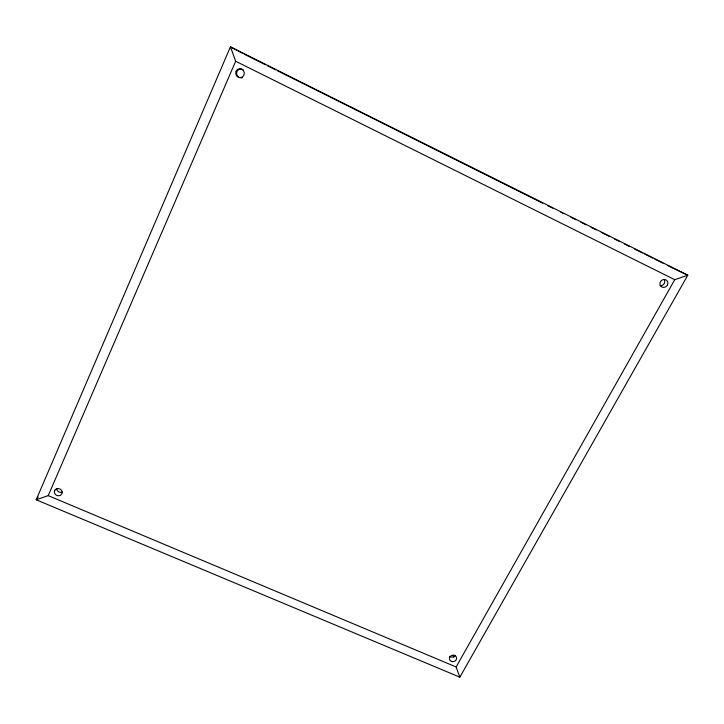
<?xml version="1.0" encoding="UTF-8"?>
<svg xmlns="http://www.w3.org/2000/svg" width="724" height="724" viewBox="0 0 724 724"><rect width="100%" height="100%" fill="white"/><g stroke="black" fill="none" stroke-linecap="round" stroke-linejoin="round"><path stroke-width="1.09" d="M38.164 497.08L36.2 499.777L48.227 495.632L235.671 61.25L230.431 46.834L687.8 275.192L459.84 677.166L36.2 499.777L230.431 46.834L242.296 53.187M459.84 677.166L456.129 666.976L674.75 279.69L687.8 275.192L674.017 268.713M48.227 495.632L456.129 666.976M235.671 61.25L674.75 279.69M244.323 54.2L265.554 64.798M267.572 65.803L275.663 69.848M277.681 70.852L542.584 203.091M547.643 205.616L552.693 208.141M560.783 212.177L562.801 213.191M570.892 217.227L575.951 219.752M581.001 222.277L586.06 224.802M591.11 227.327L596.169 229.843M601.228 232.368L609.309 236.404M614.368 238.929L619.427 241.454M624.477 243.979L629.536 246.504M634.586 249.029L642.677 253.065M644.704 254.07L652.786 258.115M654.813 259.12L662.903 263.156M667.953 265.681L673.012 268.206M453.36 655.175L453.867 657.32M455.152 655.256A3.584 3.186 -10.6 0 1 449.577 656.378M62.309 492.085A3.882 3.52 20.2 0 1 59.377 492.121L58.472 491.668A3.882 3.52 20.2 0 1 56.725 488.401M240.16 77.803A4.435 4.208 71.7 0 1 236.956 71.549A4.435 4.208 71.7 0 1 243.49 70.128M242.332 77.64A4.435 4.208 71.7 0 1 241.255 77.866M664.089 279.355A4.091 3.747 -43.8 0 1 664.37 283.229L663.799 284.125A4.091 3.747 -43.8 0 1 660.089 285.709M55.015 490.021L54.581 490.845A3.919 3.548 20.1 0 0 56.164 495.053L57.078 495.506A3.919 3.548 20.1 0 0 61.848 493.786A3.919 3.548 20.1 0 0 60.092 489.116A3.919 3.548 20.1 0 0 55.015 490.021M667.456 284.849L666.885 285.754A4.127 3.783 -43.7 0 1 661.564 286.813A4.127 3.783 -43.7 0 1 660.496 281.69A4.127 3.783 -43.7 0 1 665.628 279.745L666.496 280.233A4.127 3.783 -43.7 0 1 667.456 284.849M451.378 661.365A3.62 3.213 -10.6 0 0 456.627 658.143A3.62 3.213 -10.6 0 0 451.079 655.799A3.62 3.213 -10.6 0 0 451.378 661.365M236.114 71.242A4.471 4.254 71.7 0 0 240.458 77.613A4.471 4.254 71.7 0 0 243.472 70.671A4.471 4.254 71.7 0 0 236.114 71.242"/></g></svg>
